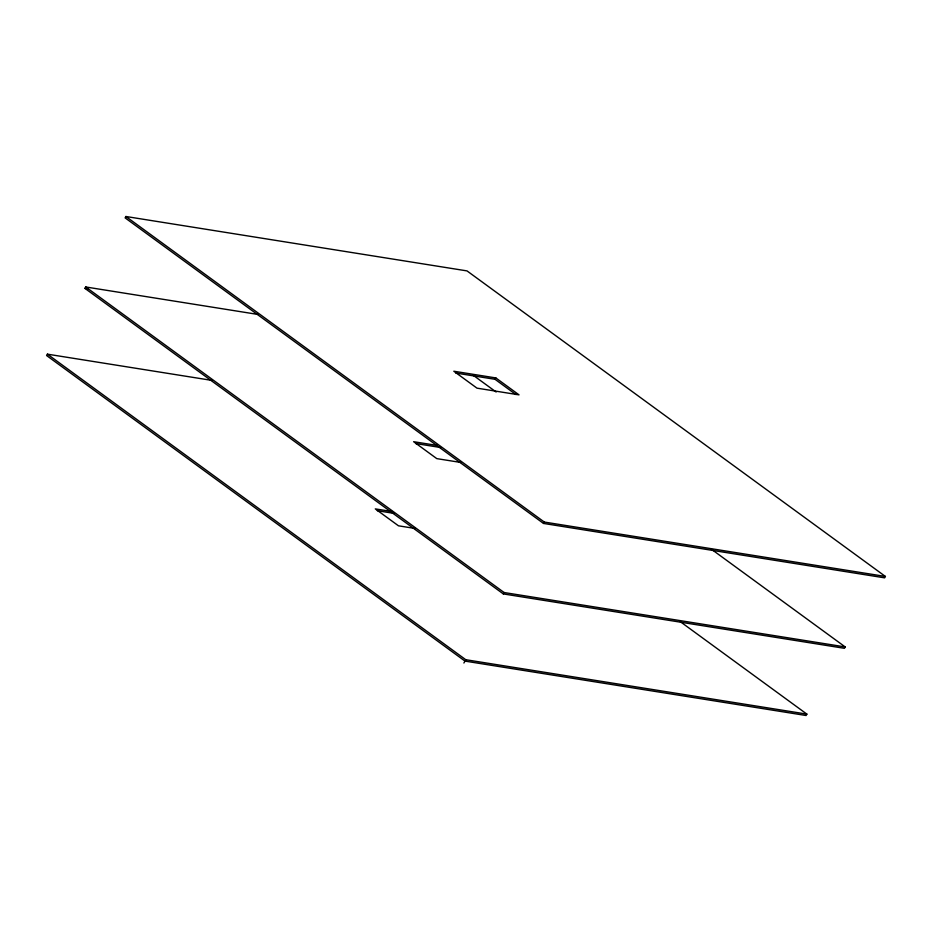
<?xml version="1.0" encoding="UTF-8"?>
<svg xmlns="http://www.w3.org/2000/svg" width="932" height="932" viewBox="0 0 932 932"><rect width="100%" height="100%" fill="white"/><g stroke="black" fill="none" stroke-linecap="round" stroke-linejoin="round"><path stroke-width="1.4" d="M212.205 380.442L47.392 354.16L46.6 355.546L464.998 661.103L806.087 715.508L806.879 714.122L679.952 621.423M711.221 549.088L845.196 646.936L844.415 648.311L503.315 593.917L84.917 288.361L85.709 286.974L257.686 314.399M125.913 216.492L125.121 217.878L543.519 523.435L884.608 577.84L885.4 576.454L467.002 270.897L125.913 216.492L544.311 522.06L885.4 576.454M455.83 373.056L495.043 379.301L495.836 377.926L519.019 394.853L476.998 388.155L453.814 371.227L495.836 377.926M463.903 663.013L465.779 659.716L806.879 714.122M503.315 593.917L504.107 592.531L845.196 646.936M543.519 523.435L544.311 522.06M84.917 288.361L87.794 288.815M437.434 445.496L413.622 441.698L436.793 458.626L460.606 462.423M415.637 443.527L440.848 447.546M392.104 511.563L375.293 508.884L398.477 525.811L415.288 528.491M377.309 510.713L394.12 513.392M495.043 379.301L515.909 394.539M472.64 374.85L496.15 392.011M85.709 286.974L504.107 592.531M47.392 354.16L465.779 659.716"/></g></svg>
